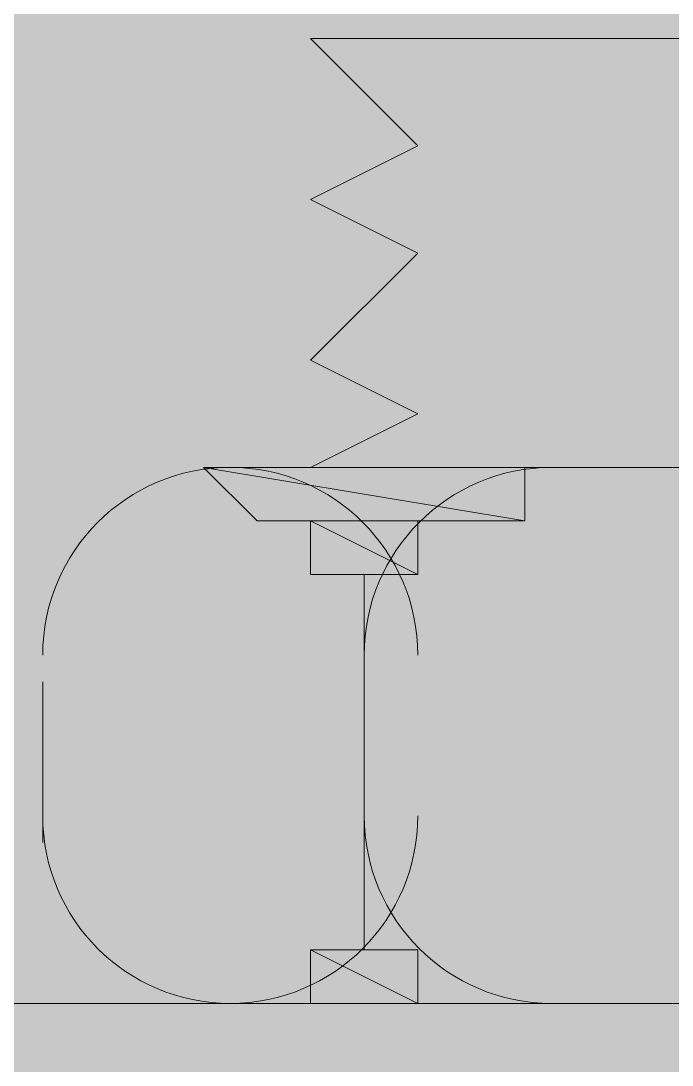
# Model space of a CAD drawing. Header units: millimetres. Extents: x 28 to 201, y 462 to 575.
# Drawn here: x 123.20991 to 123.22061, y 556.5995 to 556.61665 of the extents above; entities that cross this region are included whole.
import ezdxf

# ---------------------------------------------------------------- set-up
doc = ezdxf.new("R2010")
doc.units = ezdxf.units.MM
doc.layers.add('1- 3', color=3, linetype='Continuous')
doc.layers.add('8 hatch 2', color=104, linetype='Continuous')

# ---------------------------------------------------------------- blocks, each defined once
blk = doc.blocks.new('CTOBOM')
h = blk.add_hatch(color=0)
h.dxf.hatch_style = 2
edge = h.paths.add_edge_path()
edge.add_spline(control_points=[(8.83894, -0.347562), (8.83894, -0.347562), (8.83894, -0.343162), (8.83894, -0.343162), (8.83894, -0.343162), (8.83894, -0.347562), (8.83894, -0.347562)], knot_values=[0, 0, 0, 0, 1, 1, 1, 2, 2, 2, 2], degree=3, periodic=0)
edge = h.paths.add_edge_path()
edge.add_spline(control_points=[(8.83894, -0.343162), (8.83894, -0.343162), (8.83894, -0.347562), (8.83894, -0.347562), (8.83894, -0.347562), (8.83894, -0.343162), (8.83894, -0.343162)], knot_values=[0, 0, 0, 0, 1, 1, 1, 2, 2, 2, 2], degree=3, periodic=0)
h.paths.add_polyline_path([(8.83806, -0.348442), (8.83894, -0.343162), (8.83894, -0.347562)])
h.paths.add_polyline_path([(8.83806, -0.343162), (8.83806, -0.348442), (8.83894, -0.343162)])
h = blk.add_hatch(color=0)
h.dxf.hatch_style = 2
edge = h.paths.add_edge_path()
edge.add_spline(control_points=[(8.83894, -0.347562), (8.83894, -0.347562), (8.83894, -0.343162), (8.83894, -0.343162), (8.83894, -0.343162), (8.83894, -0.347562), (8.83894, -0.347562)], knot_values=[0, 0, 0, 0, 1, 1, 1, 2, 2, 2, 2], degree=3, periodic=0)
edge = h.paths.add_edge_path()
edge.add_spline(control_points=[(8.83894, -0.343162), (8.83894, -0.343162), (8.83894, -0.347562), (8.83894, -0.347562), (8.83894, -0.347562), (8.83894, -0.343162), (8.83894, -0.343162)], knot_values=[0, 0, 0, 0, 1, 1, 1, 2, 2, 2, 2], degree=3, periodic=0)
h.paths.add_polyline_path([(8.83806, -0.348442), (8.83894, -0.343162), (8.83894, -0.347562)])
h.paths.add_polyline_path([(8.83806, -0.343162), (8.83806, -0.348442), (8.83894, -0.343162)])
h = blk.add_hatch(color=0)
h.dxf.hatch_style = 2
h.paths.add_polyline_path([(8.83894, -0.346682), (8.83982, -0.344922), (8.83982, -0.346682)])
h.paths.add_polyline_path([(8.83894, -0.344922), (8.83894, -0.346682), (8.83982, -0.344922)])
h = blk.add_hatch(color=0)
h.dxf.hatch_style = 2
h.paths.add_polyline_path([(8.83894, -0.346682), (8.83982, -0.344922), (8.83982, -0.346682)])
h.paths.add_polyline_path([(8.83894, -0.344922), (8.83894, -0.346682), (8.83982, -0.344922)])
h = blk.add_hatch(color=0)
h.dxf.hatch_style = 2
edge = h.paths.add_edge_path()
edge.add_spline(control_points=[(8.846861, -0.344922), (8.846861, -0.344922), (8.846861, -0.346682), (8.846861, -0.346682), (8.846861, -0.346682), (8.846861, -0.344922), (8.846861, -0.344922)], knot_values=[0, 0, 0, 0, 1, 1, 1, 2, 2, 2, 2], degree=3, periodic=0)
edge = h.paths.add_edge_path()
edge.add_spline(control_points=[(8.846861, -0.344922), (8.846861, -0.344922), (8.846861, -0.344922), (8.846861, -0.344922), (8.846861, -0.344922), (8.846861, -0.346682), (8.846861, -0.346682), (8.846861, -0.346682), (8.846861, -0.344922), (8.846861, -0.344922)], knot_values=[0, 0, 0, 0, 1, 1, 1, 2, 2, 2, 3, 3, 3, 3], degree=3, periodic=0)
edge = h.paths.add_edge_path()
edge.add_spline(control_points=[(8.846861, -0.346682), (8.846861, -0.346682), (8.846861, -0.344922), (8.846861, -0.344922), (8.846861, -0.344922), (8.846861, -0.346682), (8.846861, -0.346682)], knot_values=[0, 0, 0, 0, 1, 1, 1, 2, 2, 2, 2], degree=3, periodic=0)
edge = h.paths.add_edge_path()
edge.add_spline(control_points=[(8.846861, -0.344922), (8.846861, -0.344922), (8.846861, -0.346682), (8.846861, -0.346682), (8.846861, -0.346682), (8.846861, -0.344922), (8.846861, -0.344922)], knot_values=[0, 0, 0, 0, 1, 1, 1, 2, 2, 2, 2], degree=3, periodic=0)
h.paths.add_polyline_path([(8.845981, -0.346682), (8.846861, -0.344922), (8.846861, -0.346682)])
h.paths.add_polyline_path([(8.845981, -0.344922), (8.845981, -0.346682), (8.846861, -0.344922)])
h = blk.add_hatch(color=0)
h.dxf.hatch_style = 2
edge = h.paths.add_edge_path()
edge.add_spline(control_points=[(8.846861, -0.344922), (8.846861, -0.344922), (8.846861, -0.346682), (8.846861, -0.346682), (8.846861, -0.346682), (8.846861, -0.344922), (8.846861, -0.344922)], knot_values=[0, 0, 0, 0, 1, 1, 1, 2, 2, 2, 2], degree=3, periodic=0)
edge = h.paths.add_edge_path()
edge.add_spline(control_points=[(8.846861, -0.344922), (8.846861, -0.344922), (8.846861, -0.344922), (8.846861, -0.344922), (8.846861, -0.344922), (8.846861, -0.346682), (8.846861, -0.346682), (8.846861, -0.346682), (8.846861, -0.344922), (8.846861, -0.344922)], knot_values=[0, 0, 0, 0, 1, 1, 1, 2, 2, 2, 3, 3, 3, 3], degree=3, periodic=0)
edge = h.paths.add_edge_path()
edge.add_spline(control_points=[(8.846861, -0.346682), (8.846861, -0.346682), (8.846861, -0.344922), (8.846861, -0.344922), (8.846861, -0.344922), (8.846861, -0.346682), (8.846861, -0.346682)], knot_values=[0, 0, 0, 0, 1, 1, 1, 2, 2, 2, 2], degree=3, periodic=0)
edge = h.paths.add_edge_path()
edge.add_spline(control_points=[(8.846861, -0.344922), (8.846861, -0.344922), (8.846861, -0.346682), (8.846861, -0.346682), (8.846861, -0.346682), (8.846861, -0.344922), (8.846861, -0.344922)], knot_values=[0, 0, 0, 0, 1, 1, 1, 2, 2, 2, 2], degree=3, periodic=0)
h.paths.add_polyline_path([(8.845981, -0.346682), (8.846861, -0.344922), (8.846861, -0.346682)])
h.paths.add_polyline_path([(8.845981, -0.344922), (8.845981, -0.346682), (8.846861, -0.344922)])
at = {"color": 0, "lineweight": 20}
for points in [[(8.846861, -0.361644), (8.846861, -0.32996)], [(8.846861, -0.361644), (8.846861, -0.32996)], [(8.83806, -0.335241), (8.83806, -0.348442)], [(8.83806, -0.335241), (8.83806, -0.348442)], [(8.846861, -0.335241), (8.846861, -0.348442)], [(8.846861, -0.335241), (8.846861, -0.348442)], [(8.846861, -0.335241), (8.846861, -0.348442)], [(8.846861, -0.335241), (8.846861, -0.348442)], [(8.831019, -0.337001), (8.831019, -0.346682), (8.83278, -0.344922)], [(8.831019, -0.337001), (8.831019, -0.346682), (8.83278, -0.344922)], [(8.83278, -0.344922), (8.83366, -0.346682), (8.83454, -0.344922), (8.8363, -0.346682)], [(8.83278, -0.344922), (8.83366, -0.346682), (8.83454, -0.344922), (8.8363, -0.346682)], [(8.8363, -0.346682), (8.83718, -0.344922), (8.83806, -0.346682), (8.83806, -0.345802)], [(8.8363, -0.346682), (8.83718, -0.344922), (8.83806, -0.346682), (8.83806, -0.345802)], [(8.83806, -0.344922), (8.83806, -0.346682)], [(8.844221, -0.345802), (8.841581, -0.345802)], [(8.844221, -0.345802), (8.841581, -0.345802)], [(8.844221, -0.351083), (8.841581, -0.351083)], [(8.844221, -0.351083), (8.841581, -0.351083)]]:
    blk.add_lwpolyline(points, dxfattribs=at)
at = {"color": 0, "lineweight": 0}
for points in [[(8.83806, -0.348442), (8.83894, -0.343162), (8.83894, -0.347562), (8.83806, -0.348442)], [(8.83806, -0.343162), (8.83806, -0.348442), (8.83894, -0.343162), (8.83806, -0.343162)], [(8.83806, -0.348442), (8.83894, -0.343162), (8.83894, -0.347562), (8.83806, -0.348442)], [(8.83806, -0.343162), (8.83806, -0.348442), (8.83894, -0.343162), (8.83806, -0.343162)], [(8.83806, -0.348442), (8.83894, -0.343162), (8.83894, -0.347562), (8.83806, -0.348442)], [(8.83806, -0.343162), (8.83806, -0.348442), (8.83894, -0.343162), (8.83806, -0.343162)], [(8.83806, -0.348442), (8.83894, -0.343162), (8.83894, -0.347562), (8.83806, -0.348442)], [(8.83806, -0.343162), (8.83806, -0.348442), (8.83894, -0.343162), (8.83806, -0.343162)], [(8.83894, -0.344042), (8.83894, -0.347562), (8.83894, -0.343162), (8.83894, -0.344042)], [(8.83894, -0.344042), (8.83894, -0.347562), (8.83894, -0.343162), (8.83894, -0.344042)], [(8.83894, -0.344042), (8.83894, -0.347562), (8.83894, -0.343162), (8.83894, -0.344042)], [(8.83894, -0.344042), (8.83894, -0.347562), (8.83894, -0.343162), (8.83894, -0.344042)], [(8.846861, -0.343162), (8.846861, -0.347562), (8.846861, -0.344042), (8.846861, -0.343162)], [(8.846861, -0.348442), (8.846861, -0.343162), (8.846861, -0.347562), (8.846861, -0.348442)], [(8.846861, -0.343162), (8.846861, -0.347562), (8.846861, -0.344042), (8.846861, -0.343162)], [(8.846861, -0.348442), (8.846861, -0.343162), (8.846861, -0.347562), (8.846861, -0.348442)], [(8.846861, -0.343162), (8.846861, -0.347562), (8.846861, -0.344042), (8.846861, -0.343162)], [(8.846861, -0.348442), (8.846861, -0.343162), (8.846861, -0.347562), (8.846861, -0.348442)], [(8.846861, -0.343162), (8.846861, -0.347562), (8.846861, -0.344042), (8.846861, -0.343162)], [(8.846861, -0.348442), (8.846861, -0.343162), (8.846861, -0.347562), (8.846861, -0.348442)], [(8.83894, -0.346682), (8.83894, -0.344042), (8.83894, -0.347562), (8.83894, -0.346682)], [(8.83894, -0.346682), (8.83894, -0.344042), (8.83894, -0.347562), (8.83894, -0.346682)], [(8.83894, -0.344922), (8.83894, -0.346682), (8.83894, -0.344042), (8.83894, -0.344922)], [(8.83894, -0.344922), (8.83894, -0.346682), (8.83894, -0.344042), (8.83894, -0.344922)], [(8.83894, -0.346682), (8.83894, -0.344042), (8.83894, -0.347562), (8.83894, -0.346682)], [(8.83894, -0.346682), (8.83894, -0.344042), (8.83894, -0.347562), (8.83894, -0.346682)], [(8.83894, -0.344922), (8.83894, -0.346682), (8.83894, -0.344042), (8.83894, -0.344922)], [(8.83894, -0.344922), (8.83894, -0.346682), (8.83894, -0.344042), (8.83894, -0.344922)], [(8.846861, -0.344042), (8.846861, -0.346682), (8.846861, -0.344922), (8.846861, -0.344042)], [(8.846861, -0.344042), (8.846861, -0.346682), (8.846861, -0.344922), (8.846861, -0.344042)], [(8.846861, -0.346682), (8.846861, -0.344042), (8.846861, -0.347562), (8.846861, -0.346682)], [(8.846861, -0.346682), (8.846861, -0.344042), (8.846861, -0.347562), (8.846861, -0.346682)], [(8.846861, -0.344042), (8.846861, -0.346682), (8.846861, -0.344922), (8.846861, -0.344042)], [(8.846861, -0.344042), (8.846861, -0.346682), (8.846861, -0.344922), (8.846861, -0.344042)], [(8.846861, -0.346682), (8.846861, -0.344042), (8.846861, -0.347562), (8.846861, -0.346682)], [(8.846861, -0.346682), (8.846861, -0.344042), (8.846861, -0.347562), (8.846861, -0.346682)], [(8.83894, -0.346682), (8.83982, -0.344922), (8.83982, -0.346682), (8.83894, -0.346682)], [(8.83894, -0.344922), (8.83894, -0.346682), (8.83982, -0.344922), (8.83894, -0.344922)], [(8.83894, -0.346682), (8.83982, -0.344922), (8.83982, -0.346682), (8.83894, -0.346682)], [(8.83894, -0.344922), (8.83894, -0.346682), (8.83982, -0.344922), (8.83894, -0.344922)], [(8.83894, -0.346682), (8.83982, -0.344922), (8.83982, -0.346682), (8.83894, -0.346682)], [(8.83894, -0.344922), (8.83894, -0.346682), (8.83982, -0.344922), (8.83894, -0.344922)], [(8.83894, -0.346682), (8.83982, -0.344922), (8.83982, -0.346682), (8.83894, -0.346682)], [(8.83894, -0.344922), (8.83894, -0.346682), (8.83982, -0.344922), (8.83894, -0.344922)], [(8.83982, -0.344922), (8.83982, -0.346682), (8.83982, -0.345802), (8.83982, -0.344922)], [(8.83982, -0.344922), (8.83982, -0.346682), (8.83982, -0.345802), (8.83982, -0.344922)], [(8.83982, -0.344922), (8.83982, -0.346682), (8.83982, -0.345802), (8.83982, -0.344922)], [(8.83982, -0.344922), (8.83982, -0.346682), (8.83982, -0.345802), (8.83982, -0.344922)], [(8.845981, -0.346682), (8.846861, -0.344922), (8.846861, -0.346682), (8.845981, -0.346682)], [(8.845981, -0.344922), (8.845981, -0.346682), (8.846861, -0.344922), (8.845981, -0.344922)], [(8.845981, -0.346682), (8.846861, -0.344922), (8.846861, -0.346682), (8.845981, -0.346682)], [(8.845981, -0.344922), (8.845981, -0.346682), (8.846861, -0.344922), (8.845981, -0.344922)], [(8.845981, -0.346682), (8.845981, -0.345802), (8.845981, -0.344922), (8.845981, -0.346682)], [(8.845981, -0.346682), (8.845981, -0.345802), (8.845981, -0.344922), (8.845981, -0.346682)], [(8.845981, -0.346682), (8.846861, -0.344922), (8.846861, -0.346682), (8.845981, -0.346682)], [(8.845981, -0.344922), (8.845981, -0.346682), (8.846861, -0.344922), (8.845981, -0.344922)], [(8.845981, -0.346682), (8.846861, -0.344922), (8.846861, -0.346682), (8.845981, -0.346682)], [(8.845981, -0.344922), (8.845981, -0.346682), (8.846861, -0.344922), (8.845981, -0.344922)], [(8.845981, -0.346682), (8.845981, -0.345802), (8.845981, -0.344922), (8.845981, -0.346682)], [(8.845981, -0.346682), (8.845981, -0.345802), (8.845981, -0.344922), (8.845981, -0.346682)], [(8.83982, -0.345802), (8.83982, -0.345802)], [(8.83982, -0.345802), (8.83982, -0.345802)], [(8.83982, -0.345802), (8.83982, -0.345802)], [(8.83982, -0.345802), (8.83982, -0.345802)], [(8.840701, -0.345802), (8.840701, -0.345802)], [(8.840701, -0.345802), (8.840701, -0.345802)], [(8.840701, -0.345802), (8.840701, -0.345802)], [(8.840701, -0.345802), (8.840701, -0.345802)], [(8.840701, -0.345802), (8.840701, -0.345802)], [(8.840701, -0.345802), (8.840701, -0.345802)], [(8.840701, -0.345802), (8.840701, -0.345802)], [(8.840701, -0.345802), (8.840701, -0.345802)], [(8.840701, -0.345802), (8.840701, -0.345802)], [(8.840701, -0.345802), (8.840701, -0.345802)], [(8.840701, -0.345802), (8.840701, -0.345802)], [(8.840701, -0.345802), (8.840701, -0.345802)], [(8.840701, -0.345802), (8.840701, -0.345802)], [(8.840701, -0.345802), (8.840701, -0.345802)], [(8.840701, -0.345802), (8.840701, -0.345802)], [(8.840701, -0.345802), (8.840701, -0.345802)], [(8.845101, -0.345802), (8.845101, -0.345802)], [(8.845101, -0.345802), (8.845101, -0.345802)], [(8.845101, -0.345802), (8.845101, -0.345802)], [(8.845101, -0.345802), (8.845101, -0.345802)], [(8.845101, -0.345802), (8.845101, -0.345802)], [(8.845101, -0.345802), (8.845101, -0.345802)], [(8.845101, -0.345802), (8.845101, -0.345802)], [(8.845101, -0.345802), (8.845101, -0.345802)], [(8.845101, -0.345802), (8.845101, -0.345802)], [(8.845101, -0.345802), (8.845101, -0.345802)], [(8.845101, -0.345802), (8.845101, -0.345802)], [(8.845101, -0.345802), (8.845101, -0.345802)], [(8.845101, -0.345802), (8.845101, -0.345802)], [(8.845101, -0.345802), (8.845101, -0.345802)], [(8.845101, -0.345802), (8.845101, -0.345802)], [(8.845101, -0.345802), (8.845101, -0.345802)]]:
    blk.add_lwpolyline(points, dxfattribs=at)
at = {"color": 0, "lineweight": 20}
for points in [[(8.83806, -0.342722), (8.83806, -0.344423), (8.83944, -0.345802), (8.841141, -0.345802)], [(8.83806, -0.342722), (8.83806, -0.344423), (8.83944, -0.345802), (8.841141, -0.345802)], [(8.843781, -0.345802), (8.845482, -0.345802), (8.846861, -0.344423), (8.846861, -0.342722)], [(8.843781, -0.345802), (8.845482, -0.345802), (8.846861, -0.344423), (8.846861, -0.342722)]]:
    blk.add_open_spline(points, degree=3, dxfattribs=at)
at = {"color": 0, "lineweight": 0}
for points, knots in [([(8.83894, -0.347562), (8.83894, -0.347562), (8.83894, -0.343162), (8.83894, -0.343162), (8.83894, -0.343162), (8.83894, -0.347562), (8.83894, -0.347562)], [0, 0, 0, 0, 1, 1, 1, 2, 2, 2, 2]), ([(8.83894, -0.343162), (8.83894, -0.343162), (8.83894, -0.347562), (8.83894, -0.347562), (8.83894, -0.347562), (8.83894, -0.343162), (8.83894, -0.343162)], [0, 0, 0, 0, 1, 1, 1, 2, 2, 2, 2]), ([(8.83894, -0.347562), (8.83894, -0.347562), (8.83894, -0.343162), (8.83894, -0.343162), (8.83894, -0.343162), (8.83894, -0.347562), (8.83894, -0.347562)], [0, 0, 0, 0, 1, 1, 1, 2, 2, 2, 2]), ([(8.83894, -0.343162), (8.83894, -0.343162), (8.83894, -0.347562), (8.83894, -0.347562), (8.83894, -0.347562), (8.83894, -0.343162), (8.83894, -0.343162)], [0, 0, 0, 0, 1, 1, 1, 2, 2, 2, 2]), ([(8.83894, -0.347562), (8.83894, -0.347562), (8.83894, -0.343162), (8.83894, -0.343162), (8.83894, -0.343162), (8.83894, -0.347562), (8.83894, -0.347562)], [0, 0, 0, 0, 1, 1, 1, 2, 2, 2, 2]), ([(8.83894, -0.343162), (8.83894, -0.343162), (8.83894, -0.347562), (8.83894, -0.347562), (8.83894, -0.347562), (8.83894, -0.343162), (8.83894, -0.343162)], [0, 0, 0, 0, 1, 1, 1, 2, 2, 2, 2]), ([(8.83894, -0.347562), (8.83894, -0.347562), (8.83894, -0.343162), (8.83894, -0.343162), (8.83894, -0.343162), (8.83894, -0.347562), (8.83894, -0.347562)], [0, 0, 0, 0, 1, 1, 1, 2, 2, 2, 2]), ([(8.83894, -0.343162), (8.83894, -0.343162), (8.83894, -0.347562), (8.83894, -0.347562), (8.83894, -0.347562), (8.83894, -0.343162), (8.83894, -0.343162)], [0, 0, 0, 0, 1, 1, 1, 2, 2, 2, 2]), ([(8.846861, -0.343162), (8.846861, -0.343162), (8.846861, -0.343162), (8.846861, -0.343162), (8.846861, -0.343162), (8.846861, -0.347562), (8.846861, -0.347562), (8.846861, -0.347562), (8.846861, -0.343162), (8.846861, -0.343162)], [0, 0, 0, 0, 1, 1, 1, 2, 2, 2, 3, 3, 3, 3]), ([(8.846861, -0.347562), (8.846861, -0.347562), (8.846861, -0.343162), (8.846861, -0.343162), (8.846861, -0.343162), (8.846861, -0.347562), (8.846861, -0.347562)], [0, 0, 0, 0, 1, 1, 1, 2, 2, 2, 2]), ([(8.846861, -0.343162), (8.846861, -0.343162), (8.846861, -0.347562), (8.846861, -0.347562), (8.846861, -0.347562), (8.846861, -0.343162), (8.846861, -0.343162)], [0, 0, 0, 0, 1, 1, 1, 2, 2, 2, 2]), ([(8.846861, -0.343162), (8.846861, -0.343162), (8.846861, -0.343162), (8.846861, -0.343162), (8.846861, -0.343162), (8.846861, -0.347562), (8.846861, -0.347562), (8.846861, -0.347562), (8.846861, -0.343162), (8.846861, -0.343162)], [0, 0, 0, 0, 1, 1, 1, 2, 2, 2, 3, 3, 3, 3]), ([(8.846861, -0.347562), (8.846861, -0.347562), (8.846861, -0.343162), (8.846861, -0.343162), (8.846861, -0.343162), (8.846861, -0.347562), (8.846861, -0.347562)], [0, 0, 0, 0, 1, 1, 1, 2, 2, 2, 2]), ([(8.846861, -0.343162), (8.846861, -0.343162), (8.846861, -0.347562), (8.846861, -0.347562), (8.846861, -0.347562), (8.846861, -0.343162), (8.846861, -0.343162)], [0, 0, 0, 0, 1, 1, 1, 2, 2, 2, 2]), ([(8.846861, -0.347562), (8.846861, -0.347562), (8.846861, -0.343162), (8.846861, -0.343162), (8.846861, -0.343162), (8.846861, -0.347562), (8.846861, -0.347562)], [0, 0, 0, 0, 1, 1, 1, 2, 2, 2, 2]), ([(8.846861, -0.347562), (8.846861, -0.347562), (8.846861, -0.343162), (8.846861, -0.343162), (8.846861, -0.343162), (8.846861, -0.347562), (8.846861, -0.347562)], [0, 0, 0, 0, 1, 1, 1, 2, 2, 2, 2]), ([(8.846861, -0.343162), (8.846861, -0.343162), (8.846861, -0.343162), (8.846861, -0.343162), (8.846861, -0.343162), (8.846861, -0.347562), (8.846861, -0.347562), (8.846861, -0.347562), (8.846861, -0.343162), (8.846861, -0.343162)], [0, 0, 0, 0, 1, 1, 1, 2, 2, 2, 3, 3, 3, 3]), ([(8.846861, -0.347562), (8.846861, -0.347562), (8.846861, -0.343162), (8.846861, -0.343162), (8.846861, -0.343162), (8.846861, -0.347562), (8.846861, -0.347562)], [0, 0, 0, 0, 1, 1, 1, 2, 2, 2, 2]), ([(8.846861, -0.343162), (8.846861, -0.343162), (8.846861, -0.347562), (8.846861, -0.347562), (8.846861, -0.347562), (8.846861, -0.343162), (8.846861, -0.343162)], [0, 0, 0, 0, 1, 1, 1, 2, 2, 2, 2]), ([(8.846861, -0.343162), (8.846861, -0.343162), (8.846861, -0.343162), (8.846861, -0.343162), (8.846861, -0.343162), (8.846861, -0.347562), (8.846861, -0.347562), (8.846861, -0.347562), (8.846861, -0.343162), (8.846861, -0.343162)], [0, 0, 0, 0, 1, 1, 1, 2, 2, 2, 3, 3, 3, 3]), ([(8.846861, -0.347562), (8.846861, -0.347562), (8.846861, -0.343162), (8.846861, -0.343162), (8.846861, -0.343162), (8.846861, -0.347562), (8.846861, -0.347562)], [0, 0, 0, 0, 1, 1, 1, 2, 2, 2, 2]), ([(8.846861, -0.343162), (8.846861, -0.343162), (8.846861, -0.347562), (8.846861, -0.347562), (8.846861, -0.347562), (8.846861, -0.343162), (8.846861, -0.343162)], [0, 0, 0, 0, 1, 1, 1, 2, 2, 2, 2]), ([(8.846861, -0.347562), (8.846861, -0.347562), (8.846861, -0.343162), (8.846861, -0.343162), (8.846861, -0.343162), (8.846861, -0.347562), (8.846861, -0.347562)], [0, 0, 0, 0, 1, 1, 1, 2, 2, 2, 2]), ([(8.846861, -0.347562), (8.846861, -0.347562), (8.846861, -0.343162), (8.846861, -0.343162), (8.846861, -0.343162), (8.846861, -0.347562), (8.846861, -0.347562)], [0, 0, 0, 0, 1, 1, 1, 2, 2, 2, 2]), ([(8.83894, -0.344042), (8.83894, -0.344042), (8.83894, -0.344042), (8.83894, -0.344042), (8.83894, -0.344042), (8.83894, -0.347562), (8.83894, -0.347562), (8.83894, -0.347562), (8.83894, -0.344042), (8.83894, -0.344042)], [0, 0, 0, 0, 1, 1, 1, 2, 2, 2, 3, 3, 3, 3]), ([(8.83894, -0.347562), (8.83894, -0.347562), (8.83894, -0.344042), (8.83894, -0.344042), (8.83894, -0.344042), (8.83894, -0.347562), (8.83894, -0.347562)], [0, 0, 0, 0, 1, 1, 1, 2, 2, 2, 2]), ([(8.83894, -0.344042), (8.83894, -0.344042), (8.83894, -0.347562), (8.83894, -0.347562), (8.83894, -0.347562), (8.83894, -0.344042), (8.83894, -0.344042)], [0, 0, 0, 0, 1, 1, 1, 2, 2, 2, 2]), ([(8.83894, -0.344042), (8.83894, -0.344042), (8.83894, -0.344042), (8.83894, -0.344042), (8.83894, -0.344042), (8.83894, -0.347562), (8.83894, -0.347562), (8.83894, -0.347562), (8.83894, -0.344042), (8.83894, -0.344042)], [0, 0, 0, 0, 1, 1, 1, 2, 2, 2, 3, 3, 3, 3]), ([(8.83894, -0.347562), (8.83894, -0.347562), (8.83894, -0.344042), (8.83894, -0.344042), (8.83894, -0.344042), (8.83894, -0.347562), (8.83894, -0.347562)], [0, 0, 0, 0, 1, 1, 1, 2, 2, 2, 2]), ([(8.83894, -0.344042), (8.83894, -0.344042), (8.83894, -0.347562), (8.83894, -0.347562), (8.83894, -0.347562), (8.83894, -0.344042), (8.83894, -0.344042)], [0, 0, 0, 0, 1, 1, 1, 2, 2, 2, 2]), ([(8.83894, -0.347562), (8.83894, -0.347562), (8.83894, -0.344042), (8.83894, -0.344042), (8.83894, -0.344042), (8.83894, -0.347562), (8.83894, -0.347562)], [0, 0, 0, 0, 1, 1, 1, 2, 2, 2, 2]), ([(8.83894, -0.347562), (8.83894, -0.347562), (8.83894, -0.344042), (8.83894, -0.344042), (8.83894, -0.344042), (8.83894, -0.347562), (8.83894, -0.347562)], [0, 0, 0, 0, 1, 1, 1, 2, 2, 2, 2]), ([(8.83894, -0.344042), (8.83894, -0.344042), (8.83894, -0.344042), (8.83894, -0.344042), (8.83894, -0.344042), (8.83894, -0.347562), (8.83894, -0.347562), (8.83894, -0.347562), (8.83894, -0.344042), (8.83894, -0.344042)], [0, 0, 0, 0, 1, 1, 1, 2, 2, 2, 3, 3, 3, 3]), ([(8.83894, -0.347562), (8.83894, -0.347562), (8.83894, -0.344042), (8.83894, -0.344042), (8.83894, -0.344042), (8.83894, -0.347562), (8.83894, -0.347562)], [0, 0, 0, 0, 1, 1, 1, 2, 2, 2, 2]), ([(8.83894, -0.344042), (8.83894, -0.344042), (8.83894, -0.347562), (8.83894, -0.347562), (8.83894, -0.347562), (8.83894, -0.344042), (8.83894, -0.344042)], [0, 0, 0, 0, 1, 1, 1, 2, 2, 2, 2]), ([(8.83894, -0.344042), (8.83894, -0.344042), (8.83894, -0.344042), (8.83894, -0.344042), (8.83894, -0.344042), (8.83894, -0.347562), (8.83894, -0.347562), (8.83894, -0.347562), (8.83894, -0.344042), (8.83894, -0.344042)], [0, 0, 0, 0, 1, 1, 1, 2, 2, 2, 3, 3, 3, 3]), ([(8.83894, -0.347562), (8.83894, -0.347562), (8.83894, -0.344042), (8.83894, -0.344042), (8.83894, -0.344042), (8.83894, -0.347562), (8.83894, -0.347562)], [0, 0, 0, 0, 1, 1, 1, 2, 2, 2, 2]), ([(8.83894, -0.344042), (8.83894, -0.344042), (8.83894, -0.347562), (8.83894, -0.347562), (8.83894, -0.347562), (8.83894, -0.344042), (8.83894, -0.344042)], [0, 0, 0, 0, 1, 1, 1, 2, 2, 2, 2]), ([(8.83894, -0.347562), (8.83894, -0.347562), (8.83894, -0.344042), (8.83894, -0.344042), (8.83894, -0.344042), (8.83894, -0.347562), (8.83894, -0.347562)], [0, 0, 0, 0, 1, 1, 1, 2, 2, 2, 2]), ([(8.83894, -0.347562), (8.83894, -0.347562), (8.83894, -0.344042), (8.83894, -0.344042), (8.83894, -0.344042), (8.83894, -0.347562), (8.83894, -0.347562)], [0, 0, 0, 0, 1, 1, 1, 2, 2, 2, 2]), ([(8.846861, -0.344042), (8.846861, -0.344042), (8.846861, -0.344042), (8.846861, -0.344042), (8.846861, -0.344042), (8.846861, -0.346682), (8.846861, -0.346682), (8.846861, -0.346682), (8.846861, -0.344042), (8.846861, -0.344042)], [0, 0, 0, 0, 1, 1, 1, 2, 2, 2, 3, 3, 3, 3]), ([(8.846861, -0.344042), (8.846861, -0.344042), (8.846861, -0.344042), (8.846861, -0.344042), (8.846861, -0.344042), (8.846861, -0.346682), (8.846861, -0.346682), (8.846861, -0.346682), (8.846861, -0.344042), (8.846861, -0.344042)], [0, 0, 0, 0, 1, 1, 1, 2, 2, 2, 3, 3, 3, 3]), ([(8.846861, -0.347562), (8.846861, -0.347562), (8.846861, -0.344042), (8.846861, -0.344042), (8.846861, -0.344042), (8.846861, -0.347562), (8.846861, -0.347562)], [0, 0, 0, 0, 1, 1, 1, 2, 2, 2, 2]), ([(8.846861, -0.344042), (8.846861, -0.344042), (8.846861, -0.347562), (8.846861, -0.347562), (8.846861, -0.347562), (8.846861, -0.344042), (8.846861, -0.344042)], [0, 0, 0, 0, 1, 1, 1, 2, 2, 2, 2]), ([(8.846861, -0.344042), (8.846861, -0.344042), (8.846861, -0.346682), (8.846861, -0.346682), (8.846861, -0.346682), (8.846861, -0.344042), (8.846861, -0.344042)], [0, 0, 0, 0, 1, 1, 1, 2, 2, 2, 2]), ([(8.846861, -0.347562), (8.846861, -0.347562), (8.846861, -0.344042), (8.846861, -0.344042), (8.846861, -0.344042), (8.846861, -0.347562), (8.846861, -0.347562)], [0, 0, 0, 0, 1, 1, 1, 2, 2, 2, 2]), ([(8.846861, -0.344042), (8.846861, -0.344042), (8.846861, -0.347562), (8.846861, -0.347562), (8.846861, -0.347562), (8.846861, -0.344042), (8.846861, -0.344042)], [0, 0, 0, 0, 1, 1, 1, 2, 2, 2, 2]), ([(8.846861, -0.344042), (8.846861, -0.344042), (8.846861, -0.346682), (8.846861, -0.346682), (8.846861, -0.346682), (8.846861, -0.344042), (8.846861, -0.344042)], [0, 0, 0, 0, 1, 1, 1, 2, 2, 2, 2]), ([(8.846861, -0.344042), (8.846861, -0.344042), (8.846861, -0.344042), (8.846861, -0.344042), (8.846861, -0.344042), (8.846861, -0.346682), (8.846861, -0.346682), (8.846861, -0.346682), (8.846861, -0.344042), (8.846861, -0.344042)], [0, 0, 0, 0, 1, 1, 1, 2, 2, 2, 3, 3, 3, 3]), ([(8.846861, -0.344042), (8.846861, -0.344042), (8.846861, -0.344042), (8.846861, -0.344042), (8.846861, -0.344042), (8.846861, -0.346682), (8.846861, -0.346682), (8.846861, -0.346682), (8.846861, -0.344042), (8.846861, -0.344042)], [0, 0, 0, 0, 1, 1, 1, 2, 2, 2, 3, 3, 3, 3]), ([(8.846861, -0.347562), (8.846861, -0.347562), (8.846861, -0.344042), (8.846861, -0.344042), (8.846861, -0.344042), (8.846861, -0.347562), (8.846861, -0.347562)], [0, 0, 0, 0, 1, 1, 1, 2, 2, 2, 2]), ([(8.846861, -0.344042), (8.846861, -0.344042), (8.846861, -0.347562), (8.846861, -0.347562), (8.846861, -0.347562), (8.846861, -0.344042), (8.846861, -0.344042)], [0, 0, 0, 0, 1, 1, 1, 2, 2, 2, 2]), ([(8.846861, -0.344042), (8.846861, -0.344042), (8.846861, -0.346682), (8.846861, -0.346682), (8.846861, -0.346682), (8.846861, -0.344042), (8.846861, -0.344042)], [0, 0, 0, 0, 1, 1, 1, 2, 2, 2, 2]), ([(8.846861, -0.347562), (8.846861, -0.347562), (8.846861, -0.344042), (8.846861, -0.344042), (8.846861, -0.344042), (8.846861, -0.347562), (8.846861, -0.347562)], [0, 0, 0, 0, 1, 1, 1, 2, 2, 2, 2]), ([(8.846861, -0.344042), (8.846861, -0.344042), (8.846861, -0.347562), (8.846861, -0.347562), (8.846861, -0.347562), (8.846861, -0.344042), (8.846861, -0.344042)], [0, 0, 0, 0, 1, 1, 1, 2, 2, 2, 2]), ([(8.846861, -0.344042), (8.846861, -0.344042), (8.846861, -0.346682), (8.846861, -0.346682), (8.846861, -0.346682), (8.846861, -0.344042), (8.846861, -0.344042)], [0, 0, 0, 0, 1, 1, 1, 2, 2, 2, 2]), ([(8.83894, -0.344922), (8.83894, -0.344922), (8.83894, -0.344922), (8.83894, -0.344922), (8.83894, -0.344922), (8.83894, -0.346682), (8.83894, -0.346682), (8.83894, -0.346682), (8.83894, -0.344922), (8.83894, -0.344922)], [0, 0, 0, 0, 1, 1, 1, 2, 2, 2, 3, 3, 3, 3]), ([(8.83894, -0.346682), (8.83894, -0.346682), (8.83894, -0.344922), (8.83894, -0.344922), (8.83894, -0.344922), (8.83894, -0.346682), (8.83894, -0.346682)], [0, 0, 0, 0, 1, 1, 1, 2, 2, 2, 2]), ([(8.83894, -0.344922), (8.83894, -0.344922), (8.83894, -0.346682), (8.83894, -0.346682), (8.83894, -0.346682), (8.83894, -0.344922), (8.83894, -0.344922)], [0, 0, 0, 0, 1, 1, 1, 2, 2, 2, 2]), ([(8.83894, -0.344922), (8.83894, -0.344922), (8.83894, -0.344922), (8.83894, -0.344922), (8.83894, -0.344922), (8.83894, -0.346682), (8.83894, -0.346682), (8.83894, -0.346682), (8.83894, -0.344922), (8.83894, -0.344922)], [0, 0, 0, 0, 1, 1, 1, 2, 2, 2, 3, 3, 3, 3]), ([(8.83894, -0.346682), (8.83894, -0.346682), (8.83894, -0.344922), (8.83894, -0.344922), (8.83894, -0.344922), (8.83894, -0.346682), (8.83894, -0.346682)], [0, 0, 0, 0, 1, 1, 1, 2, 2, 2, 2]), ([(8.83894, -0.344922), (8.83894, -0.344922), (8.83894, -0.344922), (8.83894, -0.344922), (8.83894, -0.344922), (8.83894, -0.346682), (8.83894, -0.346682), (8.83894, -0.346682), (8.83894, -0.344922), (8.83894, -0.344922)], [0, 0, 0, 0, 1, 1, 1, 2, 2, 2, 3, 3, 3, 3]), ([(8.83894, -0.346682), (8.83894, -0.346682), (8.83894, -0.344922), (8.83894, -0.344922), (8.83894, -0.344922), (8.83894, -0.346682), (8.83894, -0.346682)], [0, 0, 0, 0, 1, 1, 1, 2, 2, 2, 2]), ([(8.83894, -0.344922), (8.83894, -0.344922), (8.83894, -0.346682), (8.83894, -0.346682), (8.83894, -0.346682), (8.83894, -0.344922), (8.83894, -0.344922)], [0, 0, 0, 0, 1, 1, 1, 2, 2, 2, 2]), ([(8.83894, -0.344922), (8.83894, -0.344922), (8.83894, -0.344922), (8.83894, -0.344922), (8.83894, -0.344922), (8.83894, -0.346682), (8.83894, -0.346682), (8.83894, -0.346682), (8.83894, -0.344922), (8.83894, -0.344922)], [0, 0, 0, 0, 1, 1, 1, 2, 2, 2, 3, 3, 3, 3]), ([(8.83894, -0.346682), (8.83894, -0.346682), (8.83894, -0.344922), (8.83894, -0.344922), (8.83894, -0.344922), (8.83894, -0.346682), (8.83894, -0.346682)], [0, 0, 0, 0, 1, 1, 1, 2, 2, 2, 2]), ([(8.83894, -0.344922), (8.83894, -0.344922), (8.83894, -0.344922), (8.83894, -0.344922), (8.83894, -0.344922), (8.83894, -0.346682), (8.83894, -0.346682), (8.83894, -0.346682), (8.83894, -0.344922), (8.83894, -0.344922)], [0, 0, 0, 0, 1, 1, 1, 2, 2, 2, 3, 3, 3, 3]), ([(8.83894, -0.346682), (8.83894, -0.346682), (8.83894, -0.344922), (8.83894, -0.344922), (8.83894, -0.344922), (8.83894, -0.346682), (8.83894, -0.346682)], [0, 0, 0, 0, 1, 1, 1, 2, 2, 2, 2]), ([(8.83894, -0.344922), (8.83894, -0.344922), (8.83894, -0.346682), (8.83894, -0.346682), (8.83894, -0.346682), (8.83894, -0.344922), (8.83894, -0.344922)], [0, 0, 0, 0, 1, 1, 1, 2, 2, 2, 2]), ([(8.83894, -0.344922), (8.83894, -0.344922), (8.83894, -0.344922), (8.83894, -0.344922), (8.83894, -0.344922), (8.83894, -0.346682), (8.83894, -0.346682), (8.83894, -0.346682), (8.83894, -0.344922), (8.83894, -0.344922)], [0, 0, 0, 0, 1, 1, 1, 2, 2, 2, 3, 3, 3, 3]), ([(8.83894, -0.346682), (8.83894, -0.346682), (8.83894, -0.344922), (8.83894, -0.344922), (8.83894, -0.344922), (8.83894, -0.346682), (8.83894, -0.346682)], [0, 0, 0, 0, 1, 1, 1, 2, 2, 2, 2]), ([(8.83894, -0.344922), (8.83894, -0.344922), (8.83894, -0.344922), (8.83894, -0.344922), (8.83894, -0.344922), (8.83894, -0.346682), (8.83894, -0.346682), (8.83894, -0.346682), (8.83894, -0.344922), (8.83894, -0.344922)], [0, 0, 0, 0, 1, 1, 1, 2, 2, 2, 3, 3, 3, 3]), ([(8.83894, -0.346682), (8.83894, -0.346682), (8.83894, -0.344922), (8.83894, -0.344922), (8.83894, -0.344922), (8.83894, -0.346682), (8.83894, -0.346682)], [0, 0, 0, 0, 1, 1, 1, 2, 2, 2, 2]), ([(8.83894, -0.344922), (8.83894, -0.344922), (8.83894, -0.346682), (8.83894, -0.346682), (8.83894, -0.346682), (8.83894, -0.344922), (8.83894, -0.344922)], [0, 0, 0, 0, 1, 1, 1, 2, 2, 2, 2]), ([(8.83894, -0.344922), (8.83894, -0.344922), (8.83894, -0.344922), (8.83894, -0.344922), (8.83894, -0.344922), (8.83894, -0.346682), (8.83894, -0.346682), (8.83894, -0.346682), (8.83894, -0.344922), (8.83894, -0.344922)], [0, 0, 0, 0, 1, 1, 1, 2, 2, 2, 3, 3, 3, 3]), ([(8.83894, -0.346682), (8.83894, -0.346682), (8.83894, -0.344922), (8.83894, -0.344922), (8.83894, -0.344922), (8.83894, -0.346682), (8.83894, -0.346682)], [0, 0, 0, 0, 1, 1, 1, 2, 2, 2, 2]), ([(8.83982, -0.344922), (8.83982, -0.344922), (8.83982, -0.345802), (8.83982, -0.345802), (8.83982, -0.345802), (8.83982, -0.344922), (8.83982, -0.344922)], [0, 0, 0, 0, 1, 1, 1, 2, 2, 2, 2]), ([(8.83982, -0.344922), (8.83982, -0.344922), (8.83982, -0.344922), (8.83982, -0.344922), (8.83982, -0.344922), (8.83982, -0.345802), (8.83982, -0.345802), (8.83982, -0.345802), (8.83982, -0.344922), (8.83982, -0.344922)], [0, 0, 0, 0, 1, 1, 1, 2, 2, 2, 3, 3, 3, 3]), ([(8.83982, -0.346682), (8.83982, -0.346682), (8.83982, -0.344922), (8.83982, -0.344922), (8.83982, -0.344922), (8.83982, -0.346682), (8.83982, -0.346682)], [0, 0, 0, 0, 1, 1, 1, 2, 2, 2, 2]), ([(8.83982, -0.344922), (8.83982, -0.344922), (8.83982, -0.345802), (8.83982, -0.345802), (8.83982, -0.345802), (8.83982, -0.344922), (8.83982, -0.344922)], [0, 0, 0, 0, 1, 1, 1, 2, 2, 2, 2]), ([(8.83982, -0.344922), (8.83982, -0.344922), (8.83982, -0.344922), (8.83982, -0.344922), (8.83982, -0.344922), (8.83982, -0.345802), (8.83982, -0.345802), (8.83982, -0.345802), (8.83982, -0.344922), (8.83982, -0.344922)], [0, 0, 0, 0, 1, 1, 1, 2, 2, 2, 3, 3, 3, 3]), ([(8.83982, -0.346682), (8.83982, -0.346682), (8.83982, -0.344922), (8.83982, -0.344922), (8.83982, -0.344922), (8.83982, -0.346682), (8.83982, -0.346682)], [0, 0, 0, 0, 1, 1, 1, 2, 2, 2, 2]), ([(8.83982, -0.345802), (8.83982, -0.345802), (8.83982, -0.344922), (8.83982, -0.344922), (8.83982, -0.344922), (8.83982, -0.345802), (8.83982, -0.345802)], [0, 0, 0, 0, 1, 1, 1, 2, 2, 2, 2]), ([(8.83982, -0.345802), (8.83982, -0.345802), (8.83982, -0.344922), (8.83982, -0.344922), (8.83982, -0.344922), (8.83982, -0.345802), (8.83982, -0.345802)], [0, 0, 0, 0, 1, 1, 1, 2, 2, 2, 2]), ([(8.83982, -0.344922), (8.83982, -0.344922), (8.83982, -0.345802), (8.83982, -0.345802), (8.83982, -0.345802), (8.83982, -0.344922), (8.83982, -0.344922)], [0, 0, 0, 0, 1, 1, 1, 2, 2, 2, 2]), ([(8.83982, -0.344922), (8.83982, -0.344922), (8.83982, -0.344922), (8.83982, -0.344922), (8.83982, -0.344922), (8.83982, -0.345802), (8.83982, -0.345802), (8.83982, -0.345802), (8.83982, -0.344922), (8.83982, -0.344922)], [0, 0, 0, 0, 1, 1, 1, 2, 2, 2, 3, 3, 3, 3]), ([(8.83982, -0.346682), (8.83982, -0.346682), (8.83982, -0.344922), (8.83982, -0.344922), (8.83982, -0.344922), (8.83982, -0.346682), (8.83982, -0.346682)], [0, 0, 0, 0, 1, 1, 1, 2, 2, 2, 2]), ([(8.83982, -0.344922), (8.83982, -0.344922), (8.83982, -0.345802), (8.83982, -0.345802), (8.83982, -0.345802), (8.83982, -0.344922), (8.83982, -0.344922)], [0, 0, 0, 0, 1, 1, 1, 2, 2, 2, 2]), ([(8.83982, -0.344922), (8.83982, -0.344922), (8.83982, -0.344922), (8.83982, -0.344922), (8.83982, -0.344922), (8.83982, -0.345802), (8.83982, -0.345802), (8.83982, -0.345802), (8.83982, -0.344922), (8.83982, -0.344922)], [0, 0, 0, 0, 1, 1, 1, 2, 2, 2, 3, 3, 3, 3]), ([(8.83982, -0.346682), (8.83982, -0.346682), (8.83982, -0.344922), (8.83982, -0.344922), (8.83982, -0.344922), (8.83982, -0.346682), (8.83982, -0.346682)], [0, 0, 0, 0, 1, 1, 1, 2, 2, 2, 2]), ([(8.83982, -0.345802), (8.83982, -0.345802), (8.83982, -0.344922), (8.83982, -0.344922), (8.83982, -0.344922), (8.83982, -0.345802), (8.83982, -0.345802)], [0, 0, 0, 0, 1, 1, 1, 2, 2, 2, 2]), ([(8.83982, -0.345802), (8.83982, -0.345802), (8.83982, -0.344922), (8.83982, -0.344922), (8.83982, -0.344922), (8.83982, -0.345802), (8.83982, -0.345802)], [0, 0, 0, 0, 1, 1, 1, 2, 2, 2, 2]), ([(8.845981, -0.344922), (8.845981, -0.344922), (8.845981, -0.344922), (8.845981, -0.344922), (8.845981, -0.344922), (8.845981, -0.345802), (8.845981, -0.345802), (8.845981, -0.345802), (8.845981, -0.344922), (8.845981, -0.344922)], [0, 0, 0, 0, 1, 1, 1, 2, 2, 2, 3, 3, 3, 3]), ([(8.845981, -0.345802), (8.845981, -0.345802), (8.845981, -0.344922), (8.845981, -0.344922), (8.845981, -0.344922), (8.845981, -0.345802), (8.845981, -0.345802)], [0, 0, 0, 0, 1, 1, 1, 2, 2, 2, 2]), ([(8.845981, -0.344922), (8.845981, -0.344922), (8.845981, -0.345802), (8.845981, -0.345802), (8.845981, -0.345802), (8.845981, -0.344922), (8.845981, -0.344922)], [0, 0, 0, 0, 1, 1, 1, 2, 2, 2, 2]), ([(8.845981, -0.344922), (8.845981, -0.344922), (8.845981, -0.344922), (8.845981, -0.344922), (8.845981, -0.344922), (8.845981, -0.345802), (8.845981, -0.345802), (8.845981, -0.345802), (8.845981, -0.344922), (8.845981, -0.344922)], [0, 0, 0, 0, 1, 1, 1, 2, 2, 2, 3, 3, 3, 3]), ([(8.845981, -0.345802), (8.845981, -0.345802), (8.845981, -0.344922), (8.845981, -0.344922), (8.845981, -0.344922), (8.845981, -0.345802), (8.845981, -0.345802)], [0, 0, 0, 0, 1, 1, 1, 2, 2, 2, 2]), ([(8.845981, -0.344922), (8.845981, -0.344922), (8.845981, -0.344922), (8.845981, -0.344922), (8.845981, -0.344922), (8.845981, -0.345802), (8.845981, -0.345802), (8.845981, -0.345802), (8.845981, -0.344922), (8.845981, -0.344922)], [0, 0, 0, 0, 1, 1, 1, 2, 2, 2, 3, 3, 3, 3]), ([(8.845981, -0.345802), (8.845981, -0.345802), (8.845981, -0.344922), (8.845981, -0.344922), (8.845981, -0.344922), (8.845981, -0.345802), (8.845981, -0.345802)], [0, 0, 0, 0, 1, 1, 1, 2, 2, 2, 2]), ([(8.845981, -0.344922), (8.845981, -0.344922), (8.845981, -0.345802), (8.845981, -0.345802), (8.845981, -0.345802), (8.845981, -0.344922), (8.845981, -0.344922)], [0, 0, 0, 0, 1, 1, 1, 2, 2, 2, 2]), ([(8.845981, -0.344922), (8.845981, -0.344922), (8.845981, -0.344922), (8.845981, -0.344922), (8.845981, -0.344922), (8.845981, -0.345802), (8.845981, -0.345802), (8.845981, -0.345802), (8.845981, -0.344922), (8.845981, -0.344922)], [0, 0, 0, 0, 1, 1, 1, 2, 2, 2, 3, 3, 3, 3]), ([(8.845981, -0.345802), (8.845981, -0.345802), (8.845981, -0.344922), (8.845981, -0.344922), (8.845981, -0.344922), (8.845981, -0.345802), (8.845981, -0.345802)], [0, 0, 0, 0, 1, 1, 1, 2, 2, 2, 2]), ([(8.845981, -0.344922), (8.845981, -0.344922), (8.845981, -0.344922), (8.845981, -0.344922), (8.845981, -0.344922), (8.845981, -0.345802), (8.845981, -0.345802), (8.845981, -0.345802), (8.845981, -0.344922), (8.845981, -0.344922)], [0, 0, 0, 0, 1, 1, 1, 2, 2, 2, 3, 3, 3, 3]), ([(8.845981, -0.345802), (8.845981, -0.345802), (8.845981, -0.344922), (8.845981, -0.344922), (8.845981, -0.344922), (8.845981, -0.345802), (8.845981, -0.345802)], [0, 0, 0, 0, 1, 1, 1, 2, 2, 2, 2]), ([(8.845981, -0.344922), (8.845981, -0.344922), (8.845981, -0.345802), (8.845981, -0.345802), (8.845981, -0.345802), (8.845981, -0.344922), (8.845981, -0.344922)], [0, 0, 0, 0, 1, 1, 1, 2, 2, 2, 2]), ([(8.845981, -0.344922), (8.845981, -0.344922), (8.845981, -0.344922), (8.845981, -0.344922), (8.845981, -0.344922), (8.845981, -0.345802), (8.845981, -0.345802), (8.845981, -0.345802), (8.845981, -0.344922), (8.845981, -0.344922)], [0, 0, 0, 0, 1, 1, 1, 2, 2, 2, 3, 3, 3, 3]), ([(8.845981, -0.345802), (8.845981, -0.345802), (8.845981, -0.344922), (8.845981, -0.344922), (8.845981, -0.344922), (8.845981, -0.345802), (8.845981, -0.345802)], [0, 0, 0, 0, 1, 1, 1, 2, 2, 2, 2]), ([(8.845981, -0.344922), (8.845981, -0.344922), (8.845981, -0.344922), (8.845981, -0.344922), (8.845981, -0.344922), (8.845981, -0.345802), (8.845981, -0.345802), (8.845981, -0.345802), (8.845981, -0.344922), (8.845981, -0.344922)], [0, 0, 0, 0, 1, 1, 1, 2, 2, 2, 3, 3, 3, 3]), ([(8.845981, -0.345802), (8.845981, -0.345802), (8.845981, -0.344922), (8.845981, -0.344922), (8.845981, -0.344922), (8.845981, -0.345802), (8.845981, -0.345802)], [0, 0, 0, 0, 1, 1, 1, 2, 2, 2, 2]), ([(8.845981, -0.344922), (8.845981, -0.344922), (8.845981, -0.345802), (8.845981, -0.345802), (8.845981, -0.345802), (8.845981, -0.344922), (8.845981, -0.344922)], [0, 0, 0, 0, 1, 1, 1, 2, 2, 2, 2]), ([(8.845981, -0.344922), (8.845981, -0.344922), (8.845981, -0.344922), (8.845981, -0.344922), (8.845981, -0.344922), (8.845981, -0.345802), (8.845981, -0.345802), (8.845981, -0.345802), (8.845981, -0.344922), (8.845981, -0.344922)], [0, 0, 0, 0, 1, 1, 1, 2, 2, 2, 3, 3, 3, 3]), ([(8.845981, -0.345802), (8.845981, -0.345802), (8.845981, -0.344922), (8.845981, -0.344922), (8.845981, -0.344922), (8.845981, -0.345802), (8.845981, -0.345802)], [0, 0, 0, 0, 1, 1, 1, 2, 2, 2, 2]), ([(8.846861, -0.344922), (8.846861, -0.344922), (8.846861, -0.346682), (8.846861, -0.346682), (8.846861, -0.346682), (8.846861, -0.344922), (8.846861, -0.344922)], [0, 0, 0, 0, 1, 1, 1, 2, 2, 2, 2]), ([(8.846861, -0.344922), (8.846861, -0.344922), (8.846861, -0.344922), (8.846861, -0.344922), (8.846861, -0.344922), (8.846861, -0.346682), (8.846861, -0.346682), (8.846861, -0.346682), (8.846861, -0.344922), (8.846861, -0.344922)], [0, 0, 0, 0, 1, 1, 1, 2, 2, 2, 3, 3, 3, 3]), ([(8.846861, -0.346682), (8.846861, -0.346682), (8.846861, -0.344922), (8.846861, -0.344922), (8.846861, -0.344922), (8.846861, -0.346682), (8.846861, -0.346682)], [0, 0, 0, 0, 1, 1, 1, 2, 2, 2, 2]), ([(8.846861, -0.344922), (8.846861, -0.344922), (8.846861, -0.346682), (8.846861, -0.346682), (8.846861, -0.346682), (8.846861, -0.344922), (8.846861, -0.344922)], [0, 0, 0, 0, 1, 1, 1, 2, 2, 2, 2]), ([(8.846861, -0.344922), (8.846861, -0.344922), (8.846861, -0.346682), (8.846861, -0.346682), (8.846861, -0.346682), (8.846861, -0.344922), (8.846861, -0.344922)], [0, 0, 0, 0, 1, 1, 1, 2, 2, 2, 2]), ([(8.846861, -0.344922), (8.846861, -0.344922), (8.846861, -0.344922), (8.846861, -0.344922), (8.846861, -0.344922), (8.846861, -0.346682), (8.846861, -0.346682), (8.846861, -0.346682), (8.846861, -0.344922), (8.846861, -0.344922)], [0, 0, 0, 0, 1, 1, 1, 2, 2, 2, 3, 3, 3, 3]), ([(8.846861, -0.346682), (8.846861, -0.346682), (8.846861, -0.344922), (8.846861, -0.344922), (8.846861, -0.344922), (8.846861, -0.346682), (8.846861, -0.346682)], [0, 0, 0, 0, 1, 1, 1, 2, 2, 2, 2]), ([(8.846861, -0.344922), (8.846861, -0.344922), (8.846861, -0.346682), (8.846861, -0.346682), (8.846861, -0.346682), (8.846861, -0.344922), (8.846861, -0.344922)], [0, 0, 0, 0, 1, 1, 1, 2, 2, 2, 2]), ([(8.846861, -0.344922), (8.846861, -0.344922), (8.846861, -0.346682), (8.846861, -0.346682), (8.846861, -0.346682), (8.846861, -0.344922), (8.846861, -0.344922)], [0, 0, 0, 0, 1, 1, 1, 2, 2, 2, 2]), ([(8.846861, -0.344922), (8.846861, -0.344922), (8.846861, -0.344922), (8.846861, -0.344922), (8.846861, -0.344922), (8.846861, -0.346682), (8.846861, -0.346682), (8.846861, -0.346682), (8.846861, -0.344922), (8.846861, -0.344922)], [0, 0, 0, 0, 1, 1, 1, 2, 2, 2, 3, 3, 3, 3]), ([(8.846861, -0.346682), (8.846861, -0.346682), (8.846861, -0.344922), (8.846861, -0.344922), (8.846861, -0.344922), (8.846861, -0.346682), (8.846861, -0.346682)], [0, 0, 0, 0, 1, 1, 1, 2, 2, 2, 2]), ([(8.846861, -0.344922), (8.846861, -0.344922), (8.846861, -0.346682), (8.846861, -0.346682), (8.846861, -0.346682), (8.846861, -0.344922), (8.846861, -0.344922)], [0, 0, 0, 0, 1, 1, 1, 2, 2, 2, 2]), ([(8.846861, -0.344922), (8.846861, -0.344922), (8.846861, -0.346682), (8.846861, -0.346682), (8.846861, -0.346682), (8.846861, -0.344922), (8.846861, -0.344922)], [0, 0, 0, 0, 1, 1, 1, 2, 2, 2, 2]), ([(8.846861, -0.344922), (8.846861, -0.344922), (8.846861, -0.344922), (8.846861, -0.344922), (8.846861, -0.344922), (8.846861, -0.346682), (8.846861, -0.346682), (8.846861, -0.346682), (8.846861, -0.344922), (8.846861, -0.344922)], [0, 0, 0, 0, 1, 1, 1, 2, 2, 2, 3, 3, 3, 3]), ([(8.846861, -0.346682), (8.846861, -0.346682), (8.846861, -0.344922), (8.846861, -0.344922), (8.846861, -0.344922), (8.846861, -0.346682), (8.846861, -0.346682)], [0, 0, 0, 0, 1, 1, 1, 2, 2, 2, 2]), ([(8.846861, -0.344922), (8.846861, -0.344922), (8.846861, -0.346682), (8.846861, -0.346682), (8.846861, -0.346682), (8.846861, -0.344922), (8.846861, -0.344922)], [0, 0, 0, 0, 1, 1, 1, 2, 2, 2, 2]), ([(8.840701, -0.345802), (8.840701, -0.345802), (8.840701, -0.345802), (8.840701, -0.345802), (8.840701, -0.345802), (8.83982, -0.345802), (8.83982, -0.345802), (8.83982, -0.345802), (8.840701, -0.345802), (8.840701, -0.345802)], [0, 0, 0, 0, 1, 1, 1, 2, 2, 2, 3, 3, 3, 3]), ([(8.83982, -0.345802), (8.83982, -0.345802), (8.840701, -0.345802), (8.840701, -0.345802), (8.840701, -0.345802), (8.83982, -0.345802), (8.83982, -0.345802)], [0, 0, 0, 0, 1, 1, 1, 2, 2, 2, 2]), ([(8.840701, -0.345802), (8.840701, -0.345802), (8.840701, -0.345802), (8.840701, -0.345802), (8.840701, -0.345802), (8.83982, -0.345802), (8.83982, -0.345802), (8.83982, -0.345802), (8.840701, -0.345802), (8.840701, -0.345802)], [0, 0, 0, 0, 1, 1, 1, 2, 2, 2, 3, 3, 3, 3]), ([(8.83982, -0.345802), (8.83982, -0.345802), (8.840701, -0.345802), (8.840701, -0.345802), (8.840701, -0.345802), (8.83982, -0.345802), (8.83982, -0.345802)], [0, 0, 0, 0, 1, 1, 1, 2, 2, 2, 2]), ([(8.840701, -0.345802), (8.840701, -0.345802), (8.840701, -0.345802), (8.840701, -0.345802), (8.840701, -0.345802), (8.83982, -0.345802), (8.83982, -0.345802), (8.83982, -0.345802), (8.840701, -0.345802), (8.840701, -0.345802)], [0, 0, 0, 0, 1, 1, 1, 2, 2, 2, 3, 3, 3, 3]), ([(8.83982, -0.345802), (8.83982, -0.345802), (8.840701, -0.345802), (8.840701, -0.345802), (8.840701, -0.345802), (8.83982, -0.345802), (8.83982, -0.345802)], [0, 0, 0, 0, 1, 1, 1, 2, 2, 2, 2]), ([(8.840701, -0.345802), (8.840701, -0.345802), (8.840701, -0.345802), (8.840701, -0.345802), (8.840701, -0.345802), (8.83982, -0.345802), (8.83982, -0.345802), (8.83982, -0.345802), (8.840701, -0.345802), (8.840701, -0.345802)], [0, 0, 0, 0, 1, 1, 1, 2, 2, 2, 3, 3, 3, 3]), ([(8.83982, -0.345802), (8.83982, -0.345802), (8.840701, -0.345802), (8.840701, -0.345802), (8.840701, -0.345802), (8.83982, -0.345802), (8.83982, -0.345802)], [0, 0, 0, 0, 1, 1, 1, 2, 2, 2, 2]), ([(8.840701, -0.345802), (8.840701, -0.345802), (8.841581, -0.345802), (8.841581, -0.345802), (8.841581, -0.345802), (8.840701, -0.345802), (8.840701, -0.345802)], [0, 0, 0, 0, 1, 1, 1, 2, 2, 2, 2]), ([(8.840701, -0.345802), (8.840701, -0.345802), (8.841581, -0.345802), (8.841581, -0.345802), (8.841581, -0.345802), (8.840701, -0.345802), (8.840701, -0.345802)], [0, 0, 0, 0, 1, 1, 1, 2, 2, 2, 2]), ([(8.840701, -0.345802), (8.840701, -0.345802), (8.841581, -0.345802), (8.841581, -0.345802), (8.841581, -0.345802), (8.840701, -0.345802), (8.840701, -0.345802)], [0, 0, 0, 0, 1, 1, 1, 2, 2, 2, 2]), ([(8.840701, -0.345802), (8.840701, -0.345802), (8.841581, -0.345802), (8.841581, -0.345802), (8.841581, -0.345802), (8.840701, -0.345802), (8.840701, -0.345802)], [0, 0, 0, 0, 1, 1, 1, 2, 2, 2, 2]), ([(8.844221, -0.345802), (8.844221, -0.345802), (8.845101, -0.345802), (8.845101, -0.345802), (8.845101, -0.345802), (8.844221, -0.345802), (8.844221, -0.345802)], [0, 0, 0, 0, 1, 1, 1, 2, 2, 2, 2]), ([(8.844221, -0.345802), (8.844221, -0.345802), (8.845101, -0.345802), (8.845101, -0.345802), (8.845101, -0.345802), (8.844221, -0.345802), (8.844221, -0.345802)], [0, 0, 0, 0, 1, 1, 1, 2, 2, 2, 2]), ([(8.844221, -0.345802), (8.844221, -0.345802), (8.845101, -0.345802), (8.845101, -0.345802), (8.845101, -0.345802), (8.844221, -0.345802), (8.844221, -0.345802)], [0, 0, 0, 0, 1, 1, 1, 2, 2, 2, 2]), ([(8.844221, -0.345802), (8.844221, -0.345802), (8.845101, -0.345802), (8.845101, -0.345802), (8.845101, -0.345802), (8.844221, -0.345802), (8.844221, -0.345802)], [0, 0, 0, 0, 1, 1, 1, 2, 2, 2, 2]), ([(8.845981, -0.345802), (8.845981, -0.345802), (8.845981, -0.345802), (8.845981, -0.345802), (8.845981, -0.345802), (8.845101, -0.345802), (8.845101, -0.345802), (8.845101, -0.345802), (8.845981, -0.345802), (8.845981, -0.345802)], [0, 0, 0, 0, 1, 1, 1, 2, 2, 2, 3, 3, 3, 3]), ([(8.845101, -0.345802), (8.845101, -0.345802), (8.845981, -0.345802), (8.845981, -0.345802), (8.845981, -0.345802), (8.845101, -0.345802), (8.845101, -0.345802)], [0, 0, 0, 0, 1, 1, 1, 2, 2, 2, 2]), ([(8.845981, -0.345802), (8.845981, -0.345802), (8.845981, -0.345802), (8.845981, -0.345802), (8.845981, -0.345802), (8.845101, -0.345802), (8.845101, -0.345802), (8.845101, -0.345802), (8.845981, -0.345802), (8.845981, -0.345802)], [0, 0, 0, 0, 1, 1, 1, 2, 2, 2, 3, 3, 3, 3]), ([(8.845101, -0.345802), (8.845101, -0.345802), (8.845981, -0.345802), (8.845981, -0.345802), (8.845981, -0.345802), (8.845101, -0.345802), (8.845101, -0.345802)], [0, 0, 0, 0, 1, 1, 1, 2, 2, 2, 2]), ([(8.845981, -0.345802), (8.845981, -0.345802), (8.845981, -0.345802), (8.845981, -0.345802), (8.845981, -0.345802), (8.845101, -0.345802), (8.845101, -0.345802), (8.845101, -0.345802), (8.845981, -0.345802), (8.845981, -0.345802)], [0, 0, 0, 0, 1, 1, 1, 2, 2, 2, 3, 3, 3, 3]), ([(8.845101, -0.345802), (8.845101, -0.345802), (8.845981, -0.345802), (8.845981, -0.345802), (8.845981, -0.345802), (8.845101, -0.345802), (8.845101, -0.345802)], [0, 0, 0, 0, 1, 1, 1, 2, 2, 2, 2]), ([(8.845981, -0.345802), (8.845981, -0.345802), (8.845981, -0.345802), (8.845981, -0.345802), (8.845981, -0.345802), (8.845101, -0.345802), (8.845101, -0.345802), (8.845101, -0.345802), (8.845981, -0.345802), (8.845981, -0.345802)], [0, 0, 0, 0, 1, 1, 1, 2, 2, 2, 3, 3, 3, 3]), ([(8.845101, -0.345802), (8.845101, -0.345802), (8.845981, -0.345802), (8.845981, -0.345802), (8.845981, -0.345802), (8.845101, -0.345802), (8.845101, -0.345802)], [0, 0, 0, 0, 1, 1, 1, 2, 2, 2, 2])]:
    blk.add_open_spline(points, degree=3, knots=knots, dxfattribs=at)
at = {"color": 0, "lineweight": 20}
for points in [[(8.841141, -0.344922), (8.83944, -0.344922), (8.83806, -0.346302), (8.83806, -0.348002), (8.83806, -0.349704), (8.83944, -0.351083), (8.841141, -0.351083)], [(8.841141, -0.344922), (8.83944, -0.344922), (8.83806, -0.346302), (8.83806, -0.348002), (8.83806, -0.349704), (8.83944, -0.351083), (8.841141, -0.351083)], [(8.843781, -0.351083), (8.845482, -0.351083), (8.846861, -0.349704), (8.846861, -0.348002), (8.846861, -0.346302), (8.845482, -0.344922), (8.843781, -0.344922)], [(8.843781, -0.351083), (8.845482, -0.351083), (8.846861, -0.349704), (8.846861, -0.348002), (8.846861, -0.346302), (8.845482, -0.344922), (8.843781, -0.344922)]]:
    blk.add_open_spline(points, degree=3, knots=[0, 0, 0, 0, 1, 1, 1, 2, 2, 2, 2], dxfattribs=at)
blk = doc.blocks.new('zonas hatch')
at = {"layer": '8 hatch 2', "ltscale": 2, "transparency": 33554483}
h = blk.add_hatch(color=6, dxfattribs=at)
h.dxf.hatch_style = 1
h.paths.add_polyline_path([(79.840481, 79.605047), (60.149995, 79.605047), (60.149995, 62.260859), (84.499425, 62.260859)])

msp = doc.modelspace()

# ---------------------------------------------------------------- block references
at = {"color": 1}
msp.add_blockref('zonas hatch', (43.720873, 485.842329), dxfattribs=at)
at = {"layer": '1- 3', "rotation": 270}
msp.add_blockref('CTOBOM', (123.561354, 565.447376), dxfattribs=at)

doc.saveas('drawing.dxf')
